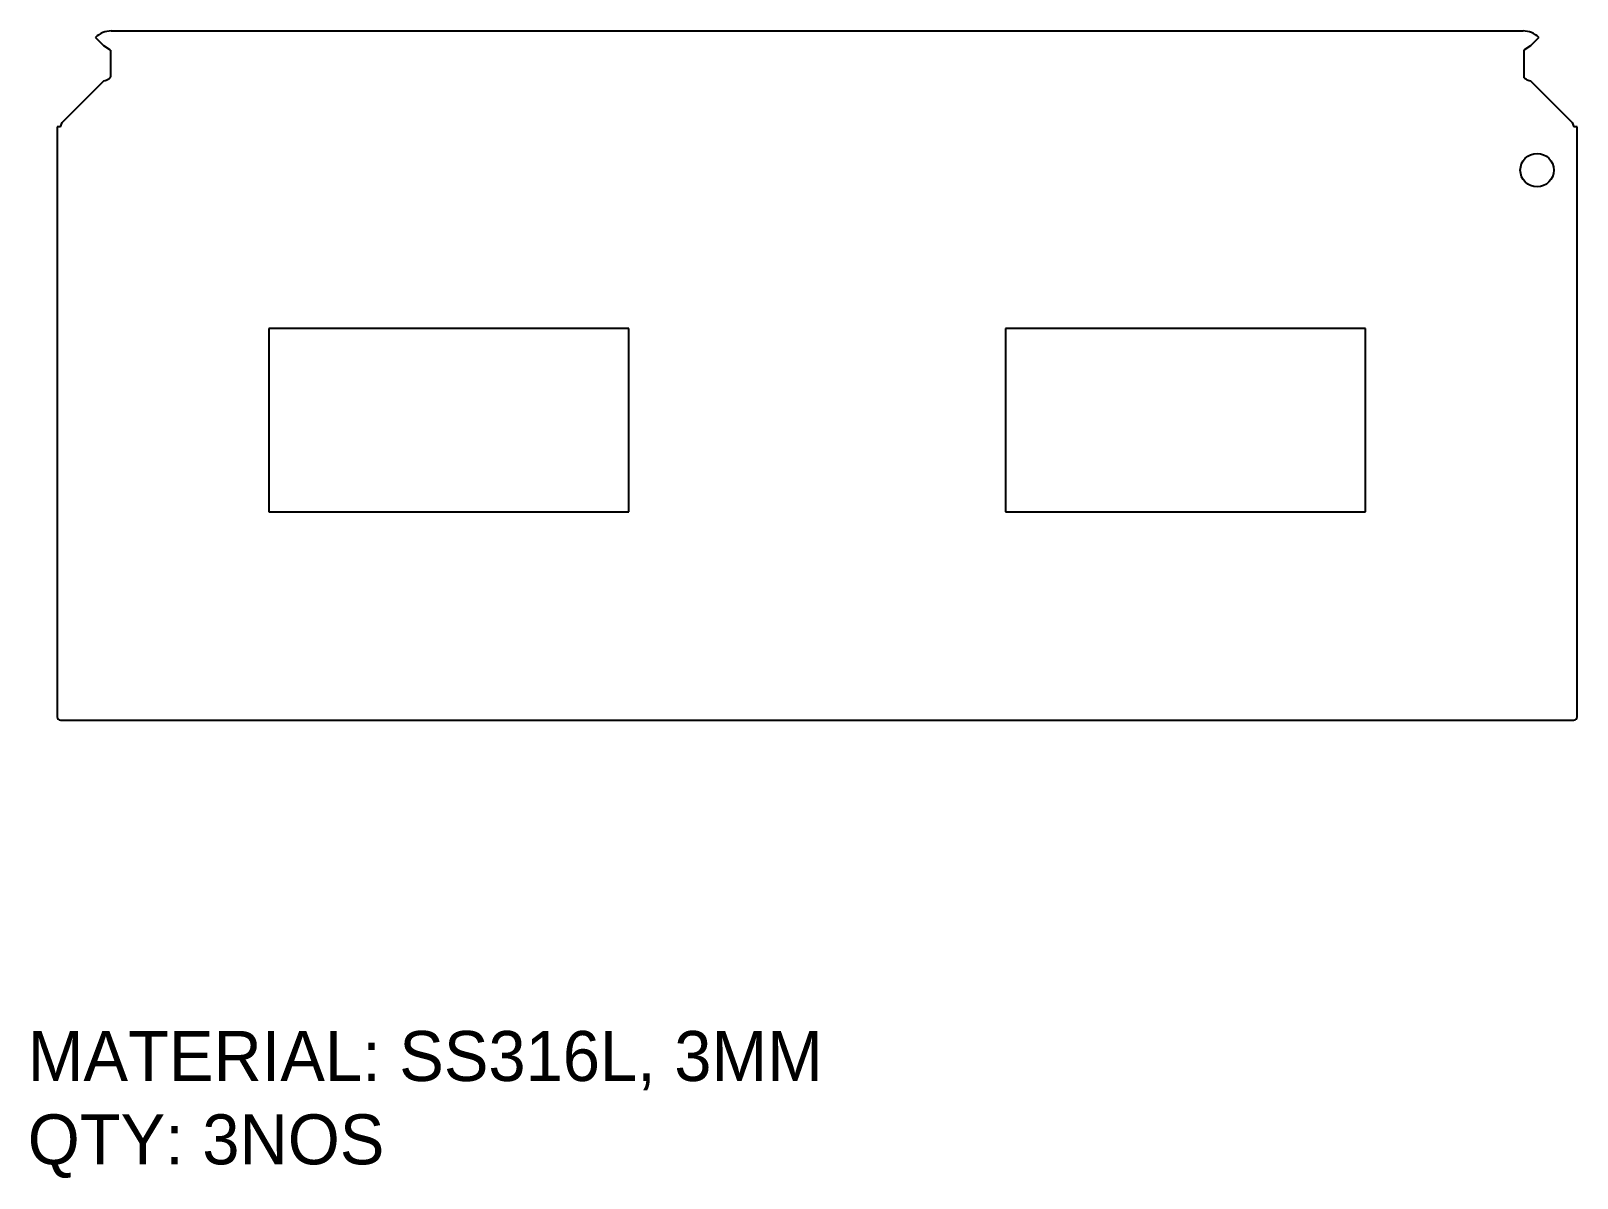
# Model space of a CAD drawing. Header units: millimetres. Extents: x -478 to 450, y -450 to 238.
import ezdxf

# ---------------------------------------------------------------- set-up
doc = ezdxf.new("R2010")
doc.units = ezdxf.units.MM
doc.layers.add('LaserCutting', color=3, linetype='Continuous')

msp = doc.modelspace()

# ---------------------------------------------------------------- linework, layer by layer
at = {"layer": 'LaserCutting', "linetype": 'Continuous', "lineweight": 25}
for p, q in [((-434.03, 229), (-439.1, 234.07)), ((-429.63, 238), (417.57, 238)), ((427.05, 234.07), (421.97, 229)), ((-430.03, 226.48), (-434.03, 229)), ((-430.03, 226.48), (-430.03, 210.48)), ((421.97, 229), (417.97, 226.48)), ((417.97, 226.48), (417.97, 210.48)), ((-459.03, 182.97), (-434.03, 207.97)), ((421.97, 207.97), (446.97, 182.97)), ((-462.03, 180.46), (-462.03, -173.54)), ((-460.03, 180.46), (-462.03, 180.46)), ((-460.03, 180.46), (-459.03, 182.97)), ((446.97, 182.97), (447.97, 180.46)), ((449.97, 180.46), (447.97, 180.46)), ((449.97, -173.54), (449.97, 180.46)), ((-119.03, 59.46), (-335.03, 59.46)), ((-335.03, 59.46), (-335.03, -50.54)), ((-119.03, -50.54), (-119.03, 59.46)), ((322.97, 59.46), (106.97, 59.46)), ((106.97, 59.46), (106.97, -50.54)), ((322.97, -50.54), (322.97, 59.46)), ((-335.03, -50.54), (-119.03, -50.54)), ((106.97, -50.54), (322.97, -50.54)), ((-460.03, -175.54), (447.97, -175.54))]:
    msp.add_line(p, q, dxfattribs=at)
msp.add_circle((425.97, 154.46), 10.05, dxfattribs=at)
for centre, radius, start, end in [((-429.63, 224.6), 13.4, 90, 135), ((417.57, 224.6), 13.4, 45, 90), ((-460.03, -173.54), 2, 180, 270), ((447.97, -173.54), 2, 270, 0)]:
    msp.add_arc(centre, radius, start, end, dxfattribs=at)
for points, knots in [([(-434.03, 207.97), (-433.5, 208.18), (-433.05, 208.36), (-432.49, 208.6), (-432.32, 208.68), (-432.09, 208.78), (-432.02, 208.81), (-431.93, 208.85), (-431.9, 208.87), (-431.85, 208.89), (-431.84, 208.9), (-431.81, 208.91), (-431.81, 208.91), (-431.79, 208.92), (-431.79, 208.92), (-431.56, 209.03), (-431.36, 209.13), (-431.09, 209.29), (-431.01, 209.33), (-430.9, 209.41), (-430.86, 209.43), (-430.8, 209.47), (-430.79, 209.48), (-430.75, 209.5), (-430.74, 209.51), (-430.62, 209.6), (-430.54, 209.66), (-430.42, 209.76), (-430.39, 209.8), (-430.34, 209.85), (-430.32, 209.86), (-430.29, 209.9), (-430.28, 209.91), (-430.12, 210.1), (-430.04, 210.25), (-430.03, 210.48)], [0, 0, 0, 0, 0.25, 0.25, 0.375, 0.375, 0.4375, 0.4375, 0.46875, 0.46875, 0.484375, 0.484375, 0.492188, 0.492188, 0.5, 0.5, 0.625, 0.625, 0.6875, 0.6875, 0.71875, 0.71875, 0.734375, 0.734375, 0.75, 0.75, 0.8125, 0.8125, 0.84375, 0.84375, 0.859375, 0.859375, 0.875, 0.875, 1, 1, 1, 1]), ([(417.97, 210.48), (417.98, 210.36), (418, 210.27), (418.06, 210.14), (418.08, 210.1), (418.13, 210.04), (418.14, 210.02), (418.17, 209.97), (418.19, 209.95), (418.26, 209.87), (418.33, 209.8), (418.44, 209.7), (418.48, 209.66), (418.55, 209.61), (418.57, 209.6), (418.62, 209.56), (418.65, 209.54), (418.8, 209.43), (418.95, 209.34), (419.22, 209.18), (419.31, 209.13), (419.46, 209.06), (419.51, 209.03), (419.59, 208.99), (419.62, 208.98), (419.66, 208.96), (419.67, 208.95), (419.7, 208.94), (419.72, 208.93), (420.17, 208.71), (420.92, 208.39), (421.97, 207.97)], [0, 0, 0, 0, 0.0625, 0.0625, 0.09375, 0.09375, 0.109375, 0.109375, 0.125, 0.125, 0.1875, 0.1875, 0.21875, 0.21875, 0.234375, 0.234375, 0.25, 0.25, 0.375, 0.375, 0.4375, 0.4375, 0.46875, 0.46875, 0.484375, 0.484375, 0.492188, 0.492188, 0.5, 0.5, 1, 1, 1, 1])]:
    msp.add_open_spline(points, degree=3, knots=knots, dxfattribs=at)

# ---------------------------------------------------------------- texts
at = {"insert": (-479.73, -362.05), "char_height": 30, "width": 918.2535, "attachment_point": 1}
msp.add_mtext('{MATERIAL: SS316L, 3MM\\PQTY: 3NOS}', dxfattribs=at)

doc.saveas('drawing.dxf')
